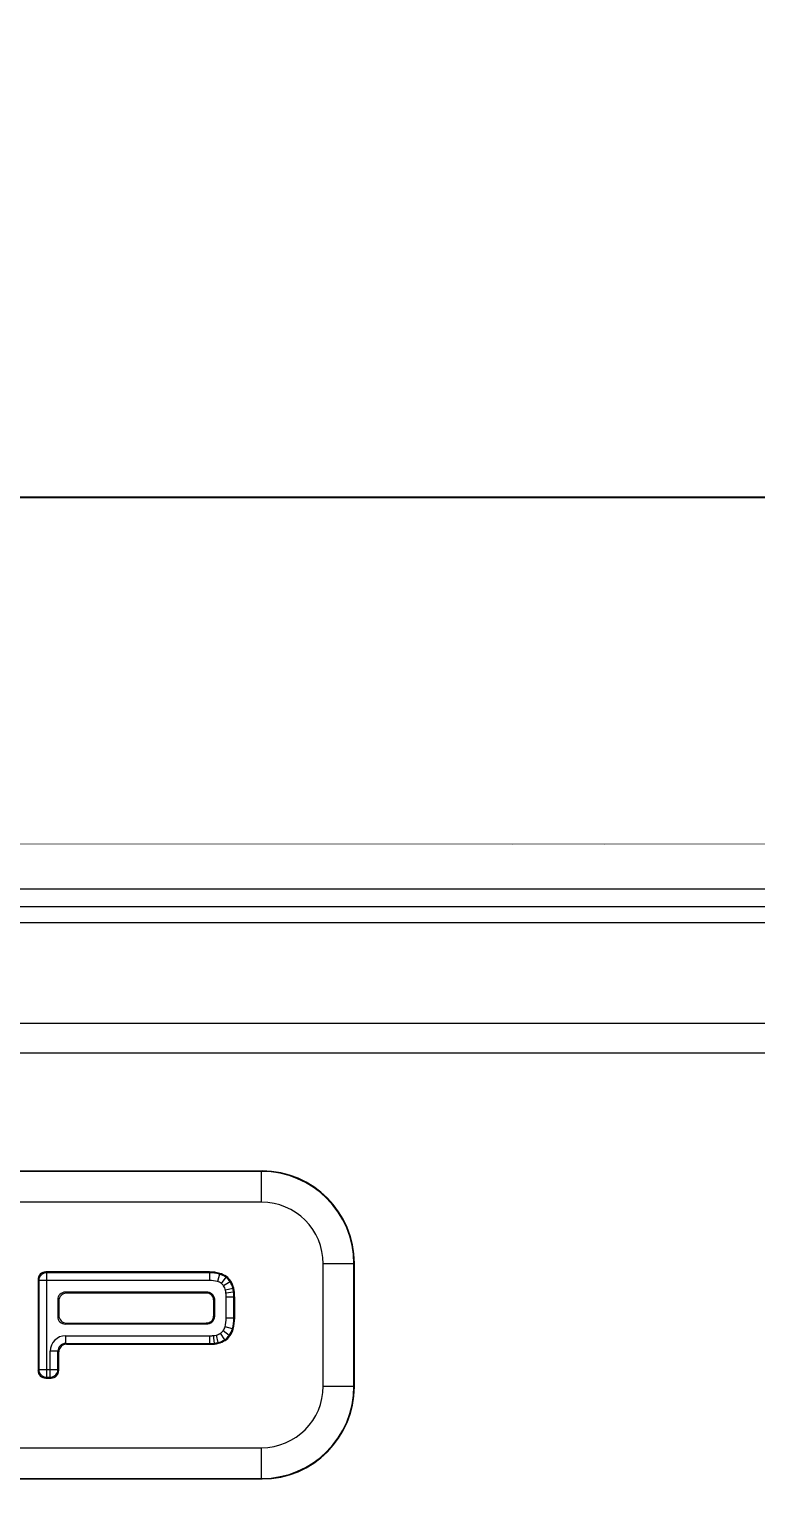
# Model space of a CAD drawing. Header units: millimetres. Extents: x -922 to 949, y -705 to 942.
# Drawn here: x -67.4 to -20.2, y 144.7 to 240.4 of the extents above; entities that cross this region are included whole.
import ezdxf

# ---------------------------------------------------------------- set-up
doc = ezdxf.new("R2010")
doc.units = ezdxf.units.MM
doc.linetypes.add('K5LT_THIN', pattern=[0])
doc.styles.add('KDIMTEXTSTYLE', font='GOST_AU.SHX', dxfattribs={"width": 0.96, "oblique": 15, "height": 5})
doc.dimstyles.new('KDIMSTYLE (1.00)', dxfattribs={"dimtxt": 5, "dimasz": 1, "dimexe": 2, "dimexo": 0, "dimgap": 1, "dimtad": 1, "dimtxsty": 'KDIMTEXTSTYLE', "dimsah": 1, "dimcen": 0, "dimdle": 1, "dimadec": 0, "dimazin": 0, "dimtfac": 0.667, "dimtmove": 0, "dimatfit": 3, "dimfxl": 1, "dimtvp": 1, "dimtolj": 1, "dimtzin": 0, "dimarcsym": 0})

# ---------------------------------------------------------------- blocks, each defined once
blk = doc.blocks.new('WIPEOUTCOLORING0')
blk.add_wipeout([(0, 210), (-118.014, 210), (127.662, 208.877)])
blk.add_wipeout([(127.662, 208.877), (-118.014, 210), (135.409, 206.229)])
blk.add_wipeout([(-118.014, 210), (-126.164, 209.202), (135.409, 206.229)])
blk.add_wipeout([(135.409, 206.229), (-126.164, 209.202), (142.495, 202.127)])
blk.add_wipeout([(-126.164, 209.202), (-134.003, 206.838), (142.495, 202.127)])
blk.add_wipeout([(142.495, 202.127), (-134.003, 206.838), (148.649, 196.729)])
blk.add_wipeout([(-134.003, 206.838), (-141.233, 202.998), (148.649, 196.729)])
blk.add_wipeout([(148.649, 196.729), (-141.233, 202.998), (153.638, 190.238)])
blk.add_wipeout([(-141.233, 202.998), (-147.581, 197.828), (153.638, 190.238)])
blk.add_wipeout([(153.638, 190.238), (-147.581, 197.828), (105.385, 187.515)])
blk.add_wipeout([(105.385, 187.515), (-147.581, 197.828), (105.019, 187.517)])
blk.add_wipeout([(-147.581, 197.828), (-152.804, 191.524), (105.019, 187.517)])
blk.add_wipeout([(105.019, 187.517), (-152.804, 191.524), (102.007, 187.517)])
blk.add_wipeout([(-36.007, 187.517), (-152.804, 191.524), (-95.993, 187.517)])
blk.add_wipeout([(29.993, 187.517), (-152.804, 191.524), (0, 187.517)])
blk.add_wipeout([(0, 187.517), (-152.804, 191.524), (-29.993, 187.517)])
blk.add_wipeout([(-152.804, 191.524), (-36.007, 187.517), (-29.993, 187.517)])
blk.add_wipeout([(95.993, 187.517), (-152.804, 191.524), (36.007, 187.517)])
blk.add_wipeout([(36.007, 187.517), (-152.804, 191.524), (29.993, 187.517)])
blk.add_wipeout([(-152.804, 191.524), (95.993, 187.517), (102.007, 187.517)])
blk = doc.blocks.new('U7')
at = {"color": 7, "linetype": 'K5LT_THIN', "lineweight": 18}
for p, q in [((118.014, 210), (-118.014, 210)), ((-118.014, 210), (118.014, 210)), ((117.489, 209.474), (-117.489, 209.474)), ((117.489, 206.475), (-117.489, 206.475)), ((-33, 200.619), (-37, 198.309)), ((-29, 198.309), (-33, 200.619)), ((-37, 198.309), (-37, 193.691)), ((-29, 193.691), (-29, 198.309)), ((-37, 193.691), (-33, 191.381)), ((-33, 191.381), (-29, 193.691)), ((-36.007, 187.517), (-95.993, 187.517)), ((-29.993, 187.517), (-36.007, 187.517)), ((29.993, 187.517), (-29.993, 187.517)), ((105.019, 184.563), (-105.019, 184.563)), ((103.863, 183.408), (-103.863, 183.408)), ((103.674, 182.381), (-103.674, 182.381)), ((103.674, 175.839), (-103.674, 175.839)), ((103.615, 173.911), (-103.615, 173.911)), ((-52.257, 166.259), (-110.261, 166.259)), ((-52.284, 166.231), (-110.233, 166.231)), ((-52.284, 166.231), (-52.257, 166.259)), ((-52.284, 164.232), (-52.284, 166.231)), ((-52.284, 164.232), (-110.233, 164.232)), ((-48.286, 152.284), (-48.286, 160.233)), ((-46.286, 160.233), (-48.286, 160.233)), ((-46.286, 160.233), (-46.259, 160.261)), ((-46.286, 152.284), (-46.286, 160.233)), ((-46.259, 152.257), (-46.259, 160.261)), ((-66.814, 159.2), (-66.814, 153.31)), ((-66.814, 159.2), (-66.761, 159.147)), ((-66.261, 159.147), (-66.761, 159.147)), ((-66.761, 159.147), (-66.761, 153.363)), ((-55.671, 159.7), (-66.314, 159.7)), ((-66.314, 159.7), (-66.261, 159.647)), ((-66.261, 159.647), (-66.261, 159.147)), ((-55.671, 159.647), (-66.261, 159.647)), ((-66.261, 159.147), (-66.261, 153.363)), ((-55.671, 159.147), (-66.261, 159.147)), ((-55.671, 159.7), (-55.671, 159.647)), ((-55.671, 159.647), (-55.671, 159.147)), ((-55.016, 159.559), (-55.147, 159.077)), ((-55.002, 159.611), (-55.016, 159.559)), ((-54.604, 159.358), (-54.904, 158.958)), ((-54.335, 159.066), (-54.759, 158.801)), ((-54.572, 159.401), (-54.604, 159.358)), ((-54.29, 159.094), (-54.335, 159.066)), ((-65.537, 157.892), (-65.537, 156.813)), ((-65.467, 157.822), (-65.537, 157.892)), ((-55.905, 158.391), (-65.037, 158.391)), ((-64.967, 158.322), (-65.037, 158.391)), ((-55.905, 158.322), (-64.967, 158.322)), ((-55.905, 158.322), (-55.905, 158.391)), ((-55.696, 158.293), (-55.677, 158.36)), ((-55.561, 158.225), (-55.516, 158.279)), ((-55.521, 158.19), (-55.561, 158.225)), ((-55.521, 158.19), (-55.473, 158.24)), ((-55.473, 158.24), (-55.516, 158.279)), ((-55.432, 158.04), (-55.365, 158.061)), ((-54.153, 158.635), (-54.638, 158.515)), ((-54.107, 158.379), (-54.604, 158.325)), ((-54.59, 156.707), (-54.59, 158.063)), ((-54.09, 158.063), (-54.59, 158.063)), ((-54.101, 158.648), (-54.153, 158.635)), ((-54.055, 158.385), (-54.107, 158.379)), ((-54.037, 158.063), (-54.09, 158.063)), ((-54.09, 156.707), (-54.09, 158.063)), ((-54.037, 156.707), (-54.037, 158.063)), ((-65.467, 157.822), (-65.467, 156.882)), ((-55.394, 156.944), (-55.394, 157.787)), ((-55.394, 157.787), (-55.325, 157.787)), ((-55.394, 156.944), (-55.325, 156.943)), ((-55.325, 156.943), (-55.325, 157.787)), ((-65.467, 156.882), (-65.537, 156.813)), ((-64.967, 156.383), (-65.036, 156.313)), ((-65.036, 156.313), (-55.884, 156.328)), ((-64.967, 156.383), (-55.884, 156.398)), ((-55.884, 156.398), (-55.884, 156.328)), ((-55.694, 156.425), (-55.674, 156.358)), ((-55.566, 156.491), (-55.527, 156.527)), ((-55.566, 156.491), (-55.521, 156.438)), ((-55.527, 156.527), (-55.478, 156.477)), ((-55.521, 156.438), (-55.478, 156.477)), ((-55.437, 156.679), (-55.37, 156.658)), ((-54.181, 156.01), (-54.664, 156.137)), ((-54.09, 156.707), (-54.59, 156.707)), ((-54.129, 155.996), (-54.181, 156.01)), ((-54.037, 156.707), (-54.09, 156.707)), ((-65.02, 155.556), (-55.655, 155.556)), ((-65.02, 155.556), (-65.02, 155.057)), ((-64.967, 155.004), (-65.02, 155.057)), ((-65.02, 155.057), (-55.655, 155.057)), ((-55.655, 155.057), (-55.655, 155.556)), ((-55.655, 155.004), (-55.655, 155.057)), ((-55.351, 155.074), (-55.407, 155.57)), ((-55.345, 155.021), (-55.351, 155.074)), ((-55.104, 155.118), (-55.226, 155.603)), ((-55.091, 155.067), (-55.104, 155.118)), ((-54.68, 155.302), (-54.95, 155.722)), ((-54.386, 155.579), (-54.789, 155.874)), ((-54.651, 155.257), (-54.68, 155.302)), ((-54.343, 155.547), (-54.386, 155.579)), ((-65.52, 154.557), (-66.02, 154.557)), ((-66.02, 153.363), (-66.02, 154.557)), ((-65.467, 154.504), (-65.52, 154.557)), ((-65.52, 153.363), (-65.52, 154.557)), ((-65.467, 153.31), (-65.467, 154.504)), ((-64.967, 155.004), (-55.655, 155.004)), ((-66.814, 153.31), (-66.761, 153.363)), ((-66.761, 153.363), (-66.261, 153.363)), ((-66.261, 153.363), (-66.261, 152.863)), ((-66.261, 153.363), (-66.02, 153.363)), ((-66.02, 153.363), (-65.52, 153.363)), ((-66.02, 152.863), (-66.02, 153.363)), ((-65.467, 153.31), (-65.52, 153.363)), ((-66.314, 152.81), (-66.261, 152.863)), ((-66.314, 152.81), (-65.967, 152.81)), ((-66.261, 152.863), (-66.02, 152.863)), ((-65.967, 152.81), (-66.02, 152.863)), ((-48.286, 152.284), (-46.286, 152.284)), ((-46.286, 152.284), (-46.259, 152.257)), ((-110.233, 148.286), (-52.284, 148.286)), ((-52.284, 146.286), (-52.284, 148.286)), ((-110.261, 146.259), (-52.257, 146.259)), ((-110.233, 146.286), (-52.284, 146.286)), ((-52.284, 146.286), (-52.257, 146.259))]:
    blk.add_line(p, q, dxfattribs=at)
for radius in [8, 7]:
    blk.add_circle((-33, 196), radius, dxfattribs=at)
for centre, radius, start, end in [((-33, 196), 9, 90, 250.47956), ((-33, 196), 9, 289.52044, 90), ((-55.671, 157.156), 2.544, 74.75725, 90), ((-55.671, 157.156), 2.491, 74.75725, 90), ((-55.671, 157.156), 1.991, 74.75725, 90), ((-55.338, 158.378), 0.725, 53.18383, 74.75725), ((-55.338, 158.378), 1.224, 53.18383, 74.75725), ((-55.338, 158.378), 1.277, 53.18383, 74.75725), ((-55.253, 158.492), 0.583, 32.02663, 53.18383), ((-55.253, 158.492), 1.082, 32.02663, 53.18383), ((-55.253, 158.492), 1.135, 32.02663, 53.18383), ((-55.591, 158.28), 1.482, 13.85636, 32.02663), ((-55.591, 158.28), 1.535, 13.85636, 32.02663), ((-55.905, 157.545), 0.846, 74.37052, 90), ((-55.905, 157.545), 0.776, 74.37052, 90), ((-55.803, 157.911), 0.396, 52.4266, 74.37052), ((-55.803, 157.911), 0.466, 52.1027, 74.37052), ((-55.793, 157.926), 0.378, 17.47239, 44.0967), ((-55.793, 157.926), 0.448, 17.47239, 44.43607), ((-56.21, 157.795), 0.816, 359.42848, 17.47239), ((-56.21, 157.795), 0.886, 359.45147, 17.47239), ((-55.591, 158.28), 0.982, 13.85636, 32.02663), ((-56.055, 158.166), 1.459, 6.26411, 13.85636), ((-56.991, 158.063), 2.401, 0, 6.26411), ((-56.055, 158.166), 1.959, 6.26411, 13.85636), ((-56.991, 158.063), 2.901, 0, 6.26411), ((-56.055, 158.166), 2.012, 6.26411, 13.85636), ((-56.991, 158.063), 2.954, 0, 6.26411), ((-56.299, 156.952), 0.905, 342.40686, 359.44), ((-56.299, 156.952), 0.975, 342.40686, 359.46044), ((-55.884, 157.077), 0.679, 270, 286.2746), ((-55.884, 157.077), 0.749, 270.00458, 286.2746), ((-55.8, 156.789), 0.379, 286.2746, 308.13228), ((-55.8, 156.789), 0.448, 286.2746, 308.47124), ((-55.812, 156.798), 0.394, 316.46861, 342.40686), ((-55.812, 156.798), 0.464, 316.14236, 342.40686), ((-55.424, 156.338), 0.787, 323.82298, 345.21133), ((-56.822, 156.707), 2.232, 345.21133, 0), ((-55.424, 156.338), 1.286, 323.82298, 345.21133), ((-55.424, 156.338), 1.339, 323.82298, 345.21133), ((-56.822, 156.707), 2.732, 345.21133, 0), ((-56.822, 156.707), 2.785, 345.21133, 0), ((-55.655, 157.778), 2.222, 270, 276.40557), ((-55.655, 157.778), 2.722, 270, 276.40557), ((-55.655, 157.778), 2.775, 270, 276.40557), ((-55.559, 156.929), 1.367, 276.40557, 284.10796), ((-55.559, 156.929), 1.867, 276.40557, 284.10796), ((-55.559, 156.929), 1.92, 276.40557, 284.10796), ((-55.453, 156.506), 0.931, 284.10796, 302.70733), ((-55.453, 156.506), 1.431, 284.10796, 302.70733), ((-55.453, 156.506), 1.484, 284.10796, 302.70733), ((-55.275, 156.229), 0.602, 302.70733, 323.82298), ((-55.275, 156.229), 1.101, 302.70733, 323.82298), ((-55.275, 156.229), 1.154, 302.70733, 323.82298)]:
    blk.add_arc(centre, radius, start, end, dxfattribs=at)
for centre, major_axis, ratio, start_param, end_param in [((-52.287, 160.231), (4.244, 4.244), 0.999771, 5.49813, 7.068241), ((-52.261, 160.257), (4.246, 4.246), 0.999315, 5.49813, 7.068241), ((-52.287, 160.231), (2.83, 2.83), 0.999315, 5.49813, 7.068241), ((-66.314, 159.2), (0.354, -0.354), 0.998783, 2.356803, 3.926382), ((-66.261, 159.147), (-0.354, -0.354), 0.998783, 3.9276, 5.497178), ((-65.037, 157.891), (-0.354, 0.354), 0.998783, 5.498396, 7.067974), ((-64.967, 157.821), (-0.354, 0.354), 0.998783, 5.498396, 7.067974), ((-65.037, 156.813), (-0.354, -0.354), 0.998781, 5.49756, 7.06881), ((-64.967, 156.883), (-0.354, -0.354), 0.998781, 5.49756, 7.06881), ((-65.019, 154.556), (-0.708, 0.708), 0.998783, 5.498396, 7.067974), ((-65.019, 154.556), (-0.355, 0.355), 0.996359, 5.498396, 7.067974), ((-64.967, 154.503), (-0.354, 0.354), 0.998783, 5.498396, 7.067974), ((-66.314, 153.311), (0.354, 0.354), 0.998783, 2.356803, 3.926382), ((-66.261, 153.363), (0.354, -0.354), 0.998783, 3.9276, 5.497178), ((-66.02, 153.363), (0.354, 0.354), 0.998783, 3.9276, 5.497178), ((-65.967, 153.311), (-0.354, 0.354), 0.998783, 2.356803, 3.926382), ((-52.287, 152.287), (4.244, -4.244), 0.999771, 5.49813, 7.068241), ((-52.287, 152.287), (2.83, -2.83), 0.999315, 5.49813, 7.068241), ((-52.261, 152.261), (4.246, -4.246), 0.999315, 5.49813, 7.068241)]:
    blk.add_ellipse(centre, major_axis=major_axis, ratio=ratio, start_param=start_param, end_param=end_param, dxfattribs=at)
blk.add_blockref('WIPEOUTCOLORING0', (0, 0))
blk = doc.blocks.new('KDIMARROW_01')
blk.add_hatch(color=0).paths.add_polyline_path([(-5, -0.658), (0, 0), (-5, 0.658), (-4.5, 0)])
at = {"color": 0, "linetype": 'K5LT_THIN', "lineweight": 18}
for p, q in [((-4.5, 0), (-5, 0.658)), ((-5, 0.658), (0, 0)), ((0, 0), (-5, -0.658)), ((-5, -0.658), (-4.5, 0)), ((0, 0), (-1, 0))]:
    blk.add_line(p, q, dxfattribs=at)

msp = doc.modelspace()

# ---------------------------------------------------------------- block references
msp.add_blockref('U7', (0, 0))

# ---------------------------------------------------------------- next in the draw order: dimensions: what is measured, and where the dimension line sits
at = {"color": 7}
msp.add_linear_dim(base=(-160, 235), p1=(160, 0), p2=(-160, 0), location=(0, 235), dimstyle='KDIMSTYLE (1.00)', override={"dimexo": 0, "dimpost": '\\H3.5;\\W0.965;\\Q15;<>\\H3.5;\\W0.965;\\Q15;\\Q15;*', "dimblk1": 'KDIMARROW_01', "dimblk2": 'KDIMARROW_01', "dimse1": 0, "dimse2": 0, "dimclrt": 7, "dimtolj": 1}, dxfattribs=at).render()
msp.add_linear_dim(base=(-210, 210), p1=(0, -210), p2=(0, 210), angle=90, location=(-210, 0), dimstyle='KDIMSTYLE (1.00)', override={"dimexo": 0, "dimpost": '\\H3.5;\\W0.965;\\Q15;<>\\H3.5;\\W0.965;\\Q15;\\Q15;*', "dimblk1": 'KDIMARROW_01', "dimblk2": 'KDIMARROW_01', "dimse1": 0, "dimse2": 0, "dimclrt": 7, "dimtolj": 1}, dxfattribs=at).render()

doc.saveas('drawing.dxf')
